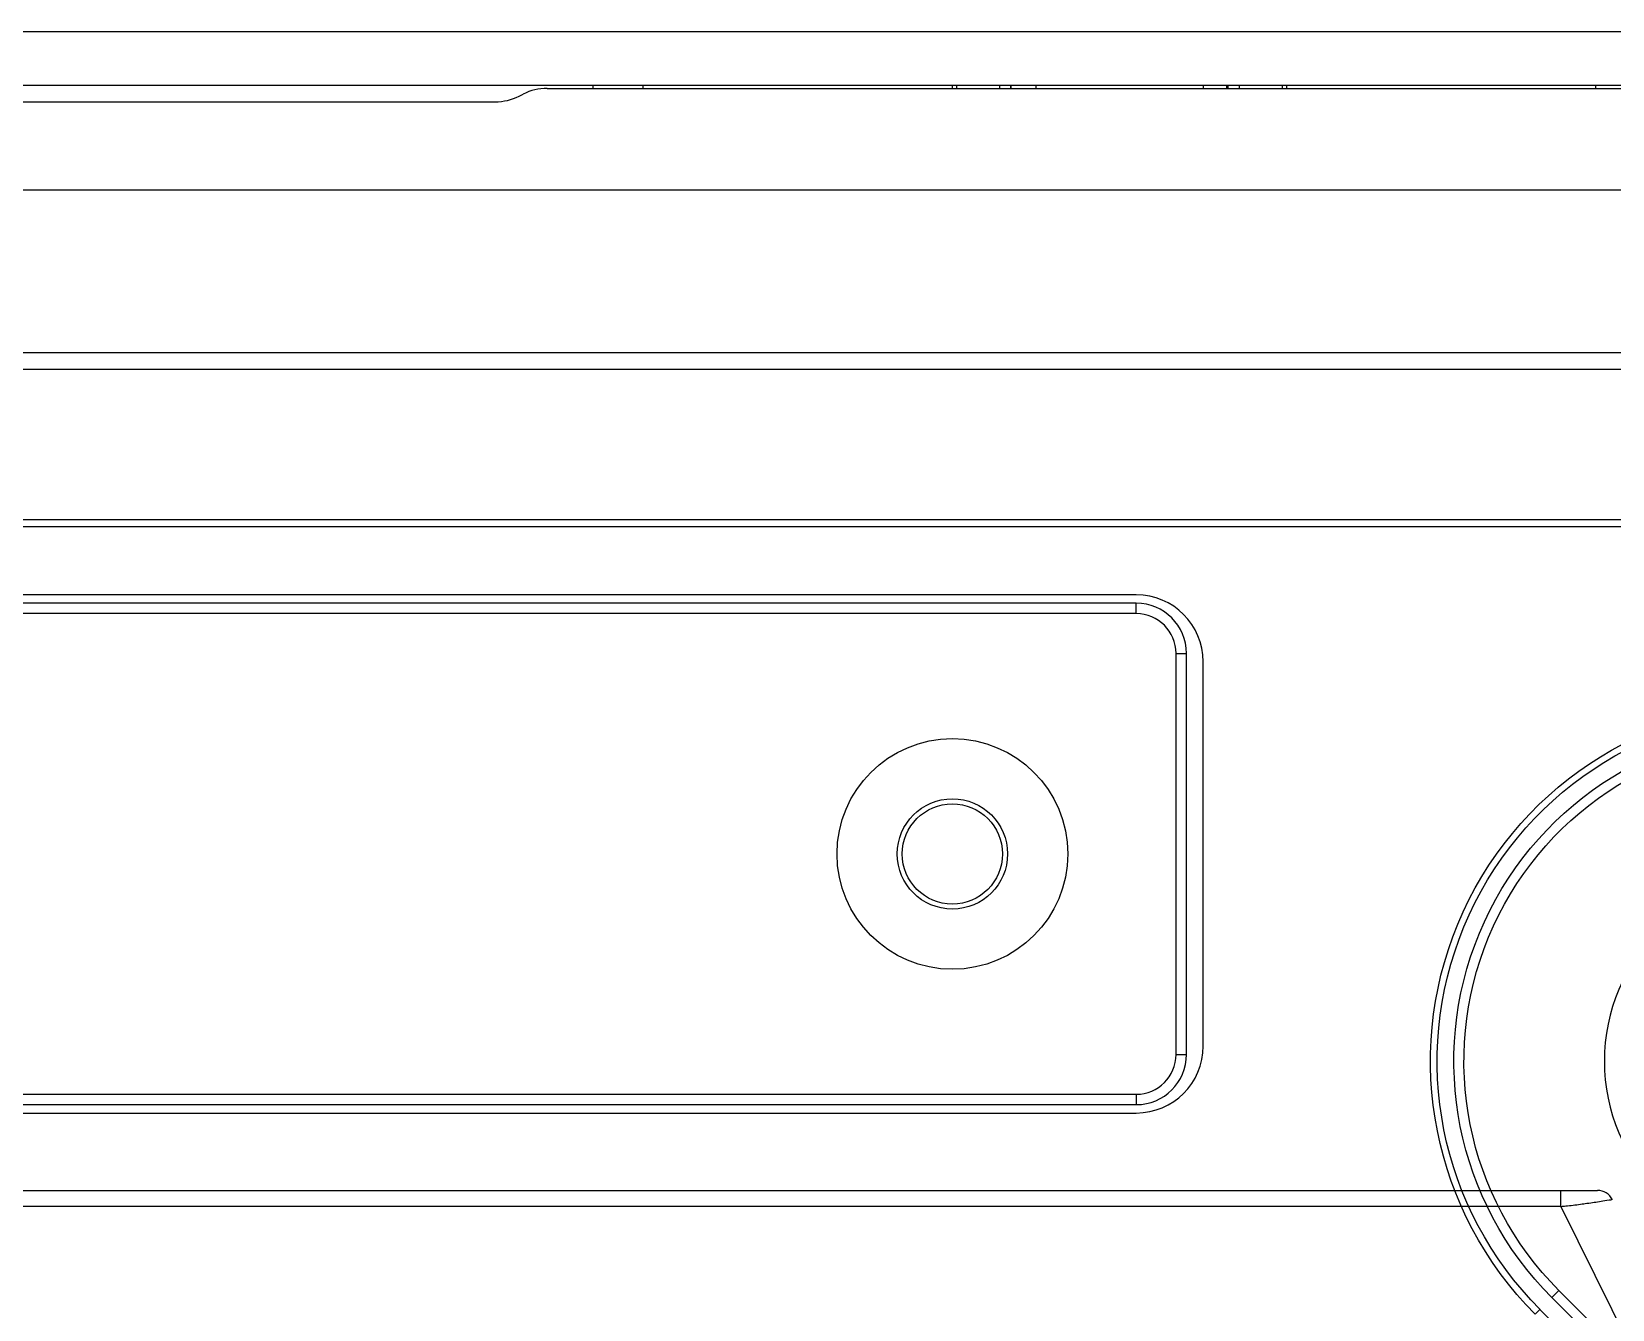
# Model space of a CAD drawing. Header units: millimetres. Extents: x -73584 to -37571, y -61249 to -50748.
# Drawn here: x -53941.82 to -53894.54, y -56856.16 to -56817.93 of the extents above; entities that cross this region are included whole.
import ezdxf

# ---------------------------------------------------------------- set-up
doc = ezdxf.new("R2010")
doc.units = ezdxf.units.MM
doc.header["$LTSCALE"] = 200
doc.layers.add('DIM', color=3, linetype='Continuous')

# ---------------------------------------------------------------- blocks, each defined once
blk = doc.blocks.new('12586')
at = {"color": 7, "linetype": 'Continuous'}
for p, q in [((-40121.546, -54854.821), (-39871.746, -54854.821)), ((-40121.546, -54856.421), (-39871.746, -54856.421)), ((-40014.608, -54856.752), (-40014.484, -54856.69)), ((-40013.768, -54856.521), (-39979.524, -54856.521)), ((-40012.397, -54856.521), (-40012.397, -54856.421)), ((-40010.897, -54856.521), (-40010.897, -54856.421)), ((-40001.649, -54856.521), (-40001.649, -54856.421)), ((-40001.522, -54856.421), (-40001.522, -54856.521)), ((-40000.228, -54856.521), (-40000.228, -54856.421)), ((-39999.899, -54856.521), (-39999.899, -54856.421)), ((-39999.894, -54856.521), (-39999.894, -54856.421)), ((-39999.147, -54856.421), (-39999.147, -54856.521)), ((-39994.147, -54856.421), (-39994.147, -54856.521)), ((-39993.451, -54856.421), (-39993.451, -54856.521)), ((-39993.404, -54856.521), (-39993.404, -54856.421)), ((-39993.069, -54856.421), (-39993.069, -54856.521)), ((-39991.775, -54856.521), (-39991.775, -54856.421)), ((-39991.649, -54856.521), (-39991.649, -54856.421)), ((-39982.398, -54856.521), (-39982.397, -54856.421)), ((-40044.968, -54856.921), (-40015.324, -54856.921)), ((-40069.146, -54859.55), (-39924.146, -54859.55)), ((-40069.146, -54864.421), (-39896.146, -54864.421)), ((-40370.397, -54864.921), (-39872.897, -54864.921)), ((-39996.147, -54871.671), (-40057.147, -54871.671)), ((-39996.147, -54871.921), (-40057.147, -54871.921)), ((-39996.147, -54872.231), (-39996.147, -54871.921)), ((-39996.147, -54872.231), (-40057.147, -54872.231)), ((-39994.957, -54873.421), (-39994.647, -54873.421)), ((-39994.957, -54885.421), (-39994.957, -54873.421)), ((-39994.647, -54885.421), (-39994.647, -54873.421)), ((-39994.147, -54885.171), (-39994.147, -54873.671)), ((-39994.957, -54885.421), (-39994.647, -54885.421)), ((-40057.147, -54886.611), (-39996.147, -54886.611)), ((-39996.147, -54886.611), (-39996.147, -54886.921)), ((-40057.147, -54886.921), (-39996.147, -54886.921)), ((-40057.147, -54887.171), (-39996.147, -54887.171)), ((-40060.687, -54889.487), (-39982.355, -54889.487)), ((-39983.449, -54889.966), (-39983.449, -54889.487)), ((-39983.449, -54889.966), (-40060.687, -54889.966)), ((-39983.449, -54889.966), (-39972.623, -54911.863))]:
    blk.add_line(p, q, dxfattribs=at)
for radius in [3.45, 1.65, 1.5]:
    blk.add_circle((-40001.647, -54879.421), radius, dxfattribs=at)
for centre, radius, start, end in [((-40015.324, -54855.321), 1.6, 270, 296.565), ((-40013.768, -54858.121), 1.6, 90, 116.5651), ((-39996.147, -54873.671), 2, 0, 90), ((-39996.147, -54873.421), 1.5, 0, 90), ((-39996.147, -54873.421), 1.19, 0, 90), ((-39996.147, -54885.171), 2, 270, 0), ((-39996.147, -54885.421), 1.5, 270, 0), ((-39996.147, -54885.421), 1.19, 270, 0), ((-39982.355, -54889.987), 0.5, 26.308, 90)]:
    blk.add_arc(centre, radius, start, end, dxfattribs=at)
for points, knots in [([(-39983.449, -54889.966), (-39983.399, -54889.961), (-39983.203, -54889.942), (-39983.008, -54889.919), (-39982.862, -54889.899)], [0, 0, 0, 0, 0.254452, 1, 1, 1, 1]), ([(-39982.862, -54889.899), (-39982.798, -54889.891), (-39982.713, -54889.879), (-39982.628, -54889.867), (-39982.608, -54889.864)], [0, 0, 0, 0, 0.758458, 1, 1, 1, 1]), ([(-39982.608, -54889.864), (-39982.469, -54889.844), (-39982.248, -54889.811), (-39982.027, -54889.773), (-39981.945, -54889.765)], [0, 0, 0, 0, 0.628898, 1, 1, 1, 1])]:
    blk.add_open_spline(points, degree=3, knots=knots, dxfattribs=at)
blk = doc.blocks.new('23-D1025-B_LOCK_PIN_PLATE_Absen-PL__339', base_point=(483.75, -23.18))
at = {"color": 7, "linetype": 'Continuous'}
for p, q in [((515.609, -20.039), (530.609, -5.039)), ((515.821, -20.251), (530.821, -5.251))]:
    blk.add_line(p, q, dxfattribs=at)
at = {"color": 140, "linetype": 'Continuous'}
blk.add_line((530.609, -5.039), (530.821, -5.251), dxfattribs=at)
at = {"color": 7, "linetype": 'Continuous'}
blk.add_circle((523.75, 1.82), 5.5, dxfattribs=at)
for radius in [10, 9.7]:
    blk.add_arc((523.75, 1.82), radius, 315, 90, dxfattribs=at)
blk = doc.blocks.new('PH_23_COMPONENTS_BASESTAND-0_5m_Absen-PL__347', base_point=(431.261, -23.18))
blk.add_blockref('23-D1025-B_LOCK_PIN_PLATE_Absen-PL__339', (483.75, -23.18))
blk = doc.blocks.new('23-D1020-B_EXTRUSION-MAIN-BODY_BASESTAND-0_5m_Absen-PL__363', base_point=(418.75, -61.98))
at = {"color": 7, "linetype": 'Continuous'}
for p, q in [((892.007, 18.02), (441.246, 18.02)), ((892.007, 17.82), (441.246, 17.82)), ((531.175, -5.605), (516.175, -20.605))]:
    blk.add_line(p, q, dxfattribs=at)
at = {"color": 140, "linetype": 'Continuous'}
blk.add_line((531.316, -5.746), (531.175, -5.605), dxfattribs=at)
at = {"color": 7, "linetype": 'Continuous'}
for radius in [10.7, 10.5]:
    blk.add_arc((523.75, 1.82), radius, 315, 90, dxfattribs=at)
blk = doc.blocks.new('Top1', base_point=(668.75, -75.52))
for name, p in [('23-D1020-B_EXTRUSION-MAIN-BODY_BASESTAND-0_5m_Absen-PL__363', (418.75, -61.98)), ('PH_23_COMPONENTS_BASESTAND-0_5m_Absen-PL__347', (431.261, -23.18))]:
    blk.add_blockref(name, p)
blk = doc.blocks.new('*U238')
at = {"xscale": -1, "rotation": 359.9999999999976}
blk.add_blockref('Top1', (0, -53.713), dxfattribs=at)
at = {"layer": 'DIM', "color": 0}
blk.add_blockref('12586', (40121.647, 54909.248), dxfattribs=at)
blk = doc.blocks.new('*U239')
at = {"layer": 'DIM', "color": 0, "linetype": 'ByBlock', "lineweight": -2, "transparency": 16777216}
blk.add_blockref('*U238', (500, 0), dxfattribs=at)

msp = doc.modelspace()

# ---------------------------------------------------------------- block references
at = {"layer": 'DIM', "color": 0}
msp.add_blockref('*U239', (-54534.278, -56872.358), dxfattribs=at)

doc.saveas('drawing.dxf')
